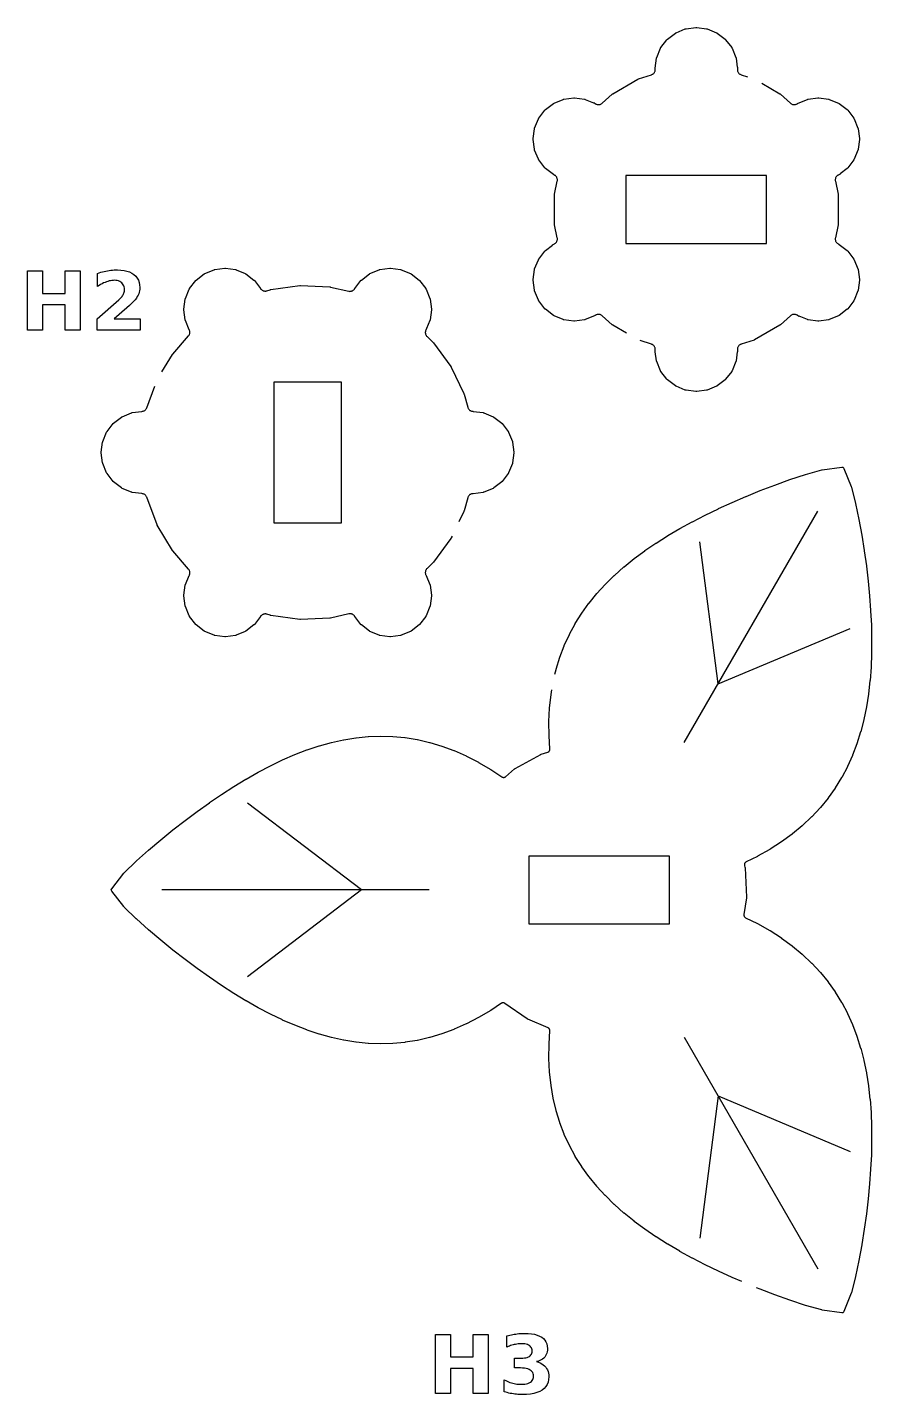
# Model space of a CAD drawing. Header units: millimetres. Extents: x 5 to 147, y 5 to 140.
# Drawn here: x 5.5 to 40.2, y 5.2 to 61.5 of the extents above; entities that cross this region are included whole.
import ezdxf

# ---------------------------------------------------------------- set-up
doc = ezdxf.new("R2010")
doc.units = ezdxf.units.MM
for name, color, linetype in [('CUT', 1, 'CONTINUOUS'), ('ENGRAVE', 5, 'CONTINUOUS'), ('SCORE', 7, 'CONTINUOUS')]:
    doc.layers.add(name, color=color, linetype=linetype)

msp = doc.modelspace()

# ---------------------------------------------------------------- linework, layer by layer
at = {"layer": 'CUT', "color": 1}
for points in [[(30.1199, 48.9157), (29.5584, 49.2398), (29.5469, 49.2473), (29.5363, 49.2559), (29.1242, 49.627), (29.1055, 49.6422), (29.0869, 49.6545), (29.0672, 49.6649), (29.0465, 49.6733), (29.0252, 49.6796), (29.0033, 49.6838), (28.9811, 49.6857), (28.9588, 49.6855), (28.9366, 49.6831), (28.9148, 49.6785), (28.8936, 49.6717), (28.8731, 49.6629), (28.8537, 49.6521), (28.8401, 49.6427), (28.824, 49.6318), (28.8112, 49.6259), (28.4296, 49.4678), (28.4157, 49.4627), (28.4012, 49.4602), (27.9917, 49.4063), (27.977, 49.405), (27.9624, 49.4063), (27.5528, 49.4602), (27.5383, 49.4628), (27.5245, 49.4678), (27.1429, 49.6259), (27.1295, 49.6321), (27.1175, 49.6405), (26.7898, 49.892), (26.7785, 49.9015), (26.769, 49.9127), (26.5176, 50.2404), (26.5091, 50.2525), (26.5029, 50.2658), (26.3448, 50.6475), (26.3398, 50.6613), (26.3373, 50.6758), (26.2833, 51.0853), (26.2821, 51.1), (26.2833, 51.1147), (26.3373, 51.5242), (26.3398, 51.5387), (26.3448, 51.5525), (26.5029, 51.9342), (26.5092, 51.9475), (26.5176, 51.9596), (26.769, 52.2873), (26.7785, 52.2986), (26.7898, 52.308), (27.0843, 52.534), (27.0795, 52.5443), (27.1614, 52.5831), (27.1805, 52.5946), (27.1984, 52.6079), (27.2149, 52.6229), (27.2298, 52.6395), (27.2429, 52.6575), (27.2543, 52.6766), (27.2637, 52.6969), (27.271, 52.7179), (27.2762, 52.7395), (27.2793, 52.7616), (27.2801, 52.7839), (27.2788, 52.8061), (27.2749, 52.83), (27.1596, 53.3724), (27.1575, 53.3859), (27.1568, 53.3996), (27.1568, 54.6004), (27.1575, 54.6141), (27.1596, 54.6276), (27.2749, 55.17), (27.2788, 55.1939), (27.2801, 55.2161), (27.2793, 55.2384), (27.2762, 55.2605), (27.271, 55.2821), (27.2637, 55.3031), (27.2543, 55.3234), (27.2429, 55.3425), (27.2298, 55.3605), (27.2149, 55.3771), (27.1984, 55.3921), (27.1805, 55.4054), (27.1614, 55.4169), (27.1465, 55.424), (27.1291, 55.4324), (27.1175, 55.4405), (26.7898, 55.692), (26.7785, 55.7015), (26.769, 55.7127), (26.5176, 56.0404), (26.5091, 56.0525), (26.5029, 56.0658), (26.3448, 56.4475), (26.3398, 56.4613), (26.3373, 56.4758), (26.2833, 56.8853), (26.2821, 56.9), (26.2833, 56.9147), (26.3373, 57.3242), (26.3398, 57.3387), (26.3448, 57.3525), (26.5029, 57.7342), (26.5092, 57.7475), (26.5176, 57.7596), (26.769, 58.0873), (26.7785, 58.0986), (26.7898, 58.108), (27.1175, 58.3595), (27.1296, 58.3679), (27.1429, 58.3741), (27.5245, 58.5322), (27.5384, 58.5373), (27.5529, 58.5398), (27.9624, 58.5937), (27.9771, 58.595), (27.9917, 58.5937), (28.4013, 58.5398), (28.4158, 58.5372), (28.4296, 58.5322), (28.7725, 58.3902), (28.7791, 58.3995), (28.8537, 58.3479), (28.8731, 58.3371), (28.8936, 58.3283), (28.9148, 58.3215), (28.9366, 58.3169), (28.9588, 58.3145), (28.9811, 58.3143), (29.0033, 58.3162), (29.0252, 58.3204), (29.0465, 58.3267), (29.0672, 58.3351), (29.0869, 58.3455), (29.1055, 58.3578), (29.1242, 58.373), (29.5363, 58.7441), (29.5469, 58.7527), (29.5584, 58.7602), (30.5983, 59.3606), (30.6105, 59.3668), (30.6234, 59.3717), (31.1507, 59.5431), (31.1733, 59.5517), (31.1933, 59.5616), (31.2121, 59.5735), (31.2297, 59.5872), (31.2458, 59.6025), (31.2604, 59.6194), (31.2732, 59.6376), (31.2841, 59.657), (31.2931, 59.6774), (31.3, 59.6986), (31.3048, 59.7204), (31.3074, 59.7425), (31.3078, 59.7648), (31.3064, 59.7812), (31.305, 59.8006), (31.3063, 59.8147), (31.3602, 60.2242), (31.3628, 60.2387), (31.3678, 60.2525), (31.5259, 60.6342), (31.5321, 60.6475), (31.5405, 60.6596), (31.792, 60.9873), (31.8015, 60.9986), (31.8127, 61.008), (32.1404, 61.2595), (32.1525, 61.2679), (32.1658, 61.2741), (32.5475, 61.4322), (32.5613, 61.4373), (32.5758, 61.4398), (32.9853, 61.4937), (33, 61.495), (33.0147, 61.4937), (33.4242, 61.4398), (33.4387, 61.4372), (33.4525, 61.4322), (33.8342, 61.2741), (33.8475, 61.2679), (33.8596, 61.2595), (34.1873, 61.008), (34.1986, 60.9985), (34.208, 60.9873), (34.4595, 60.6596), (34.4679, 60.6475), (34.4741, 60.6342), (34.6322, 60.2525), (34.6373, 60.2387), (34.6398, 60.2242), (34.6883, 59.8562), (34.6996, 59.8552), (34.6922, 59.7648), (34.6926, 59.7425), (34.6952, 59.7204), (34.7, 59.6986), (34.7069, 59.6774), (34.7159, 59.657), (34.7268, 59.6376), (34.7396, 59.6194), (34.7542, 59.6025), (34.7703, 59.5872), (34.7879, 59.5735), (34.8067, 59.5616), (34.8267, 59.5517), (34.8493, 59.5431), (35.1045, 59.4601)], [(35.693, 59.1924), (36.4416, 58.7602), (36.4531, 58.7527), (36.4637, 58.7441), (36.8758, 58.373), (36.8945, 58.3578), (36.9131, 58.3455), (36.9328, 58.3351), (36.9535, 58.3267), (36.9748, 58.3204), (36.9967, 58.3162), (37.0189, 58.3143), (37.0412, 58.3145), (37.0634, 58.3169), (37.0852, 58.3215), (37.1064, 58.3283), (37.1269, 58.3371), (37.1463, 58.3479), (37.1599, 58.3573), (37.176, 58.3682), (37.1888, 58.3741), (37.5704, 58.5322), (37.5843, 58.5373), (37.5988, 58.5398), (38.0083, 58.5937), (38.023, 58.595), (38.0376, 58.5937), (38.4472, 58.5398), (38.4617, 58.5372), (38.4755, 58.5322), (38.8571, 58.3741), (38.8705, 58.3679), (38.8825, 58.3595), (39.2102, 58.108), (39.2215, 58.0985), (39.231, 58.0873), (39.4824, 57.7596), (39.4909, 57.7475), (39.4971, 57.7342), (39.6552, 57.3525), (39.6602, 57.3387), (39.6627, 57.3242), (39.7167, 56.9147), (39.7179, 56.9), (39.7167, 56.8853), (39.6627, 56.4758), (39.6602, 56.4613), (39.6552, 56.4475), (39.4971, 56.0658), (39.4908, 56.0525), (39.4824, 56.0404), (39.231, 55.7127), (39.2215, 55.7014), (39.2102, 55.692), (38.9157, 55.466), (38.9205, 55.4557), (38.8386, 55.4169), (38.8195, 55.4054), (38.8016, 55.3921), (38.7851, 55.3771), (38.7702, 55.3605), (38.7571, 55.3425), (38.7457, 55.3234), (38.7363, 55.3031), (38.729, 55.2821), (38.7238, 55.2605), (38.7207, 55.2384), (38.7199, 55.2161), (38.7212, 55.1939), (38.7251, 55.17), (38.8404, 54.6276), (38.8425, 54.6141), (38.8432, 54.6004), (38.8432, 53.3996), (38.8425, 53.3859), (38.8404, 53.3724), (38.7251, 52.83), (38.7212, 52.8061), (38.7199, 52.7839), (38.7207, 52.7616), (38.7238, 52.7395), (38.729, 52.7179), (38.7363, 52.6969), (38.7457, 52.6766), (38.7571, 52.6575), (38.7702, 52.6395), (38.7851, 52.6229), (38.8016, 52.6079), (38.8195, 52.5946), (38.8386, 52.5831), (38.8535, 52.576), (38.8709, 52.5676), (38.8825, 52.5595), (39.2102, 52.308), (39.2215, 52.2985), (39.231, 52.2873), (39.4824, 51.9596), (39.4909, 51.9475), (39.4971, 51.9342), (39.6552, 51.5525), (39.6602, 51.5387), (39.6627, 51.5242), (39.7167, 51.1147), (39.7179, 51.1), (39.7167, 51.0853), (39.6627, 50.6758), (39.6602, 50.6613), (39.6552, 50.6475), (39.4971, 50.2658), (39.4908, 50.2525), (39.4824, 50.2404), (39.231, 49.9127), (39.2215, 49.9014), (39.2102, 49.892), (38.8825, 49.6405), (38.8704, 49.6321), (38.8571, 49.6259), (38.4755, 49.4678), (38.4616, 49.4627), (38.4471, 49.4602), (38.0376, 49.4063), (38.0229, 49.405), (38.0083, 49.4063), (37.5987, 49.4602), (37.5842, 49.4628), (37.5704, 49.4678), (37.2275, 49.6098), (37.2209, 49.6005), (37.1463, 49.6521), (37.1269, 49.6629), (37.1064, 49.6717), (37.0852, 49.6785), (37.0634, 49.6831), (37.0412, 49.6855), (37.0189, 49.6857), (36.9967, 49.6838), (36.9748, 49.6796), (36.9535, 49.6733), (36.9328, 49.6649), (36.9131, 49.6545), (36.8945, 49.6422), (36.8758, 49.627), (36.4637, 49.2559), (36.4531, 49.2473), (36.4416, 49.2398), (35.4017, 48.6394), (35.3895, 48.6332), (35.3766, 48.6283), (34.8493, 48.4569), (34.8267, 48.4483), (34.8067, 48.4384), (34.7879, 48.4265), (34.7703, 48.4128), (34.7542, 48.3975), (34.7396, 48.3806), (34.7268, 48.3624), (34.7159, 48.343), (34.7069, 48.3226), (34.7, 48.3014), (34.6952, 48.2796), (34.6926, 48.2575), (34.6922, 48.2352), (34.6996, 48.1448), (34.6883, 48.1438), (34.6398, 47.7758), (34.6372, 47.7613), (34.6322, 47.7475), (34.4741, 47.3658), (34.4679, 47.3525), (34.4595, 47.3404), (34.208, 47.0127), (34.1985, 47.0014), (34.1873, 46.992), (33.8596, 46.7405), (33.8475, 46.7321), (33.8342, 46.7259), (33.4525, 46.5678), (33.4387, 46.5627), (33.4242, 46.5602), (33.0147, 46.5063), (33, 46.505), (32.9853, 46.5063), (32.5758, 46.5602), (32.5613, 46.5628), (32.5475, 46.5678), (32.1658, 46.7259), (32.1525, 46.7321), (32.1404, 46.7405), (31.8127, 46.992), (31.8014, 47.0015), (31.792, 47.0127), (31.5405, 47.3404), (31.5321, 47.3525), (31.5259, 47.3658), (31.3678, 47.7475), (31.3627, 47.7613), (31.3602, 47.7758), (31.3117, 48.1438), (31.3004, 48.1448), (31.3078, 48.2352), (31.3074, 48.2575), (31.3048, 48.2796), (31.3, 48.3014), (31.2931, 48.3226), (31.2841, 48.343), (31.2732, 48.3624), (31.2604, 48.3806), (31.2458, 48.3975), (31.2297, 48.4128), (31.2121, 48.4265), (31.1933, 48.4384), (31.1733, 48.4483), (31.1507, 48.4569), (30.69, 48.6066)], [(11.0029, 47.3133), (11.4317, 48.0311), (11.4382, 48.0409), (11.4455, 48.0501), (12.097, 48.7958), (12.1115, 48.8141), (12.1233, 48.8323), (12.1332, 48.8515), (12.1413, 48.8716), (12.1474, 48.8923), (12.1514, 48.9136), (12.1534, 48.9351), (12.1534, 48.9567), (12.1512, 48.9783), (12.147, 48.9995), (12.1408, 49.0202), (12.1319, 49.0419), (12.1259, 49.0548), (11.9678, 49.4364), (11.9627, 49.4503), (11.9602, 49.4648), (11.9063, 49.8743), (11.905, 49.889), (11.9063, 49.9036), (11.9602, 50.3132), (11.9628, 50.3277), (11.9678, 50.3415), (12.1259, 50.7231), (12.1321, 50.7365), (12.1405, 50.7485), (12.392, 51.0762), (12.4015, 51.0875), (12.4127, 51.097), (12.7404, 51.3484), (12.7525, 51.3569), (12.7658, 51.3631), (13.1475, 51.5212), (13.1613, 51.5262), (13.1758, 51.5288), (13.5853, 51.5827), (13.6, 51.584), (13.6147, 51.5827), (14.0242, 51.5288), (14.0387, 51.5262), (14.0525, 51.5212), (14.4342, 51.3631), (14.4475, 51.3569), (14.4596, 51.3484), (14.7873, 51.097), (14.7986, 51.0875), (14.808, 51.0762), (15.0595, 50.7485), (15.065, 50.7406), (15.0797, 50.7217), (15.0948, 50.7057), (15.1115, 50.6913), (15.1294, 50.6785), (15.1486, 50.6676), (15.1687, 50.6586), (15.1896, 50.6516), (15.2111, 50.6467), (15.2329, 50.6439), (15.2549, 50.6433), (15.2769, 50.6448), (15.2986, 50.6484), (15.3217, 50.6547), (15.4589, 50.6993), (15.4702, 50.7024), (15.4818, 50.7045), (16.6798, 50.8668), (16.6916, 50.8679), (16.7033, 50.8679), (17.9111, 50.8136), (17.9228, 50.8126), (17.9344, 50.8105), (18.6903, 50.6379), (18.7137, 50.6338), (18.7357, 50.6321), (18.7576, 50.6325), (18.7795, 50.6351), (18.801, 50.6398), (18.8219, 50.6466), (18.842, 50.6554), (18.8612, 50.6661), (18.8793, 50.6786), (18.8961, 50.6929), (18.9113, 50.7087), (18.925, 50.7259), (18.9282, 50.7309), (18.9405, 50.7485), (19.192, 51.0762), (19.2015, 51.0875), (19.2127, 51.097), (19.5404, 51.3484), (19.5525, 51.3569), (19.5658, 51.3631), (19.9475, 51.5212), (19.9613, 51.5262), (19.9758, 51.5288), (20.3853, 51.5827), (20.4, 51.584), (20.4147, 51.5827), (20.8242, 51.5288), (20.8387, 51.5262), (20.8525, 51.5212), (21.2342, 51.3631), (21.2475, 51.3569), (21.2596, 51.3484), (21.5873, 51.097), (21.5986, 51.0875), (21.608, 51.0762), (21.8595, 50.7485), (21.8679, 50.7365), (21.8741, 50.7231), (22.0322, 50.3415), (22.0373, 50.3276), (22.0398, 50.3132), (22.0937, 49.9036), (22.095, 49.8889), (22.0937, 49.8743), (22.0398, 49.4648), (22.0372, 49.4502), (22.0322, 49.4364), (21.8947, 49.1045), (21.8996, 49.1022), (21.8638, 49.0327), (21.8558, 49.0129), (21.8498, 48.9923), (21.8458, 48.9713), (21.8437, 48.9501), (21.8437, 48.9287), (21.8457, 48.9074), (21.8498, 48.8864), (21.8558, 48.8659), (21.8637, 48.846), (21.8735, 48.827), (21.885, 48.809), (21.8982, 48.7922), (21.9142, 48.7754), (22.1691, 48.5317), (22.1772, 48.5232), (22.1845, 48.514), (22.8952, 47.5359), (22.9016, 47.5261), (22.9072, 47.5157), (23.4318, 46.4264), (23.4364, 46.4156), (23.44, 46.4044), (23.5898, 45.8617), (23.5975, 45.8385), (23.6067, 45.818), (23.6178, 45.7984), (23.6309, 45.7801), (23.6457, 45.7632), (23.6622, 45.7478), (23.6801, 45.7342), (23.6993, 45.7224), (23.7195, 45.7126), (23.7407, 45.7049), (23.7625, 45.6993), (23.7847, 45.6959), (23.7954, 45.6954), (23.8147, 45.6937), (24.2242, 45.6398), (24.2387, 45.6372), (24.2525, 45.6322), (24.6342, 45.4741), (24.6475, 45.4679), (24.6596, 45.4595), (24.9873, 45.208), (24.9986, 45.1985), (25.008, 45.1873), (25.2595, 44.8596), (25.2679, 44.8475), (25.2741, 44.8342), (25.4322, 44.4525), (25.4373, 44.4387), (25.4398, 44.4242), (25.4937, 44.0147), (25.495, 44), (25.4937, 43.9853), (25.4398, 43.5758), (25.4372, 43.5613), (25.4322, 43.5475), (25.2741, 43.1658), (25.2679, 43.1525), (25.2595, 43.1404), (25.008, 42.8127), (24.9985, 42.8014), (24.9873, 42.792), (24.6596, 42.5405), (24.6475, 42.5321), (24.6342, 42.5259), (24.2525, 42.3678), (24.2387, 42.3627), (24.2242, 42.3602), (23.8147, 42.3063), (23.7954, 42.3046), (23.7847, 42.3041), (23.7625, 42.3007), (23.7407, 42.2951), (23.7195, 42.2874), (23.6993, 42.2776), (23.6801, 42.2658), (23.6622, 42.2522), (23.6457, 42.2368), (23.6309, 42.2199), (23.6178, 42.2016), (23.6067, 42.182), (23.5975, 42.1615), (23.5898, 42.1383), (23.44, 41.5956), (23.4364, 41.5844), (23.4318, 41.5736), (23.2257, 41.1455)], [(22.9436, 40.5599), (22.9072, 40.4843), (22.9016, 40.4739), (22.8952, 40.4641), (22.1845, 39.486), (22.1772, 39.4768), (22.1691, 39.4683), (21.9142, 39.2246), (21.8981, 39.2077), (21.8848, 39.1907), (21.8732, 39.1725), (21.8633, 39.1532), (21.8554, 39.1331), (21.8495, 39.1124), (21.8455, 39.0911), (21.8436, 39.0696), (21.8438, 39.048), (21.8461, 39.0266), (21.8504, 39.0054), (21.8567, 38.9848), (21.8656, 38.9631), (21.8743, 38.9447), (22.0322, 38.5636), (22.0373, 38.5497), (22.0398, 38.5352), (22.0937, 38.1257), (22.095, 38.111), (22.0937, 38.0964), (22.0398, 37.6868), (22.0372, 37.6723), (22.0322, 37.6585), (21.8741, 37.2769), (21.8679, 37.2635), (21.8595, 37.2515), (21.608, 36.9238), (21.5985, 36.9125), (21.5873, 36.903), (21.2596, 36.6516), (21.2475, 36.6431), (21.2342, 36.6369), (20.8525, 36.4788), (20.8387, 36.4738), (20.8242, 36.4712), (20.4147, 36.4173), (20.4, 36.416), (20.3853, 36.4173), (19.9758, 36.4712), (19.9613, 36.4738), (19.9475, 36.4788), (19.5658, 36.6369), (19.5525, 36.6431), (19.5404, 36.6516), (19.2127, 36.903), (19.2014, 36.9125), (19.192, 36.9238), (18.9405, 37.2515), (18.9282, 37.2691), (18.925, 37.2741), (18.9113, 37.2913), (18.8961, 37.3071), (18.8793, 37.3214), (18.8612, 37.3339), (18.842, 37.3446), (18.8219, 37.3534), (18.801, 37.3602), (18.7795, 37.3649), (18.7576, 37.3675), (18.7357, 37.3679), (18.7137, 37.3662), (18.6903, 37.3621), (17.9344, 37.1895), (17.9228, 37.1874), (17.9111, 37.1864), (16.7033, 37.1321), (16.6916, 37.1321), (16.6798, 37.1332), (15.4818, 37.2955), (15.4702, 37.2976), (15.4589, 37.3007), (15.3217, 37.3453), (15.2986, 37.3516), (15.2769, 37.3552), (15.2549, 37.3567), (15.2329, 37.3561), (15.2111, 37.3533), (15.1896, 37.3484), (15.1687, 37.3414), (15.1486, 37.3324), (15.1294, 37.3215), (15.1115, 37.3087), (15.0948, 37.2943), (15.0797, 37.2783), (15.065, 37.2594), (15.0595, 37.2515), (14.808, 36.9238), (14.7985, 36.9125), (14.7873, 36.903), (14.4596, 36.6516), (14.4475, 36.6431), (14.4342, 36.6369), (14.0525, 36.4788), (14.0387, 36.4738), (14.0242, 36.4712), (13.6147, 36.4173), (13.6, 36.416), (13.5853, 36.4173), (13.1758, 36.4712), (13.1613, 36.4738), (13.1475, 36.4788), (12.7658, 36.6369), (12.7525, 36.6431), (12.7404, 36.6516), (12.4127, 36.903), (12.4014, 36.9125), (12.392, 36.9238), (12.1405, 37.2515), (12.1321, 37.2635), (12.1259, 37.2769), (11.9678, 37.6585), (11.9627, 37.6724), (11.9602, 37.6868), (11.9063, 38.0964), (11.905, 38.1111), (11.9063, 38.1257), (11.9602, 38.5352), (11.9628, 38.5498), (11.9678, 38.5636), (12.1259, 38.9452), (12.1319, 38.9581), (12.1408, 38.9798), (12.147, 39.0005), (12.1512, 39.0217), (12.1534, 39.0433), (12.1534, 39.0649), (12.1514, 39.0864), (12.1474, 39.1077), (12.1413, 39.1284), (12.1332, 39.1485), (12.1233, 39.1677), (12.1115, 39.1859), (12.097, 39.2042), (11.4455, 39.9499), (11.4382, 39.9591), (11.4317, 39.9689), (10.8116, 41.0068), (10.806, 41.0171), (10.8014, 41.028), (10.3768, 42.1594), (10.3668, 42.1823), (10.3556, 42.2023), (10.3423, 42.2211), (10.3272, 42.2384), (10.3104, 42.2541), (10.2921, 42.268), (10.2725, 42.2799), (10.2518, 42.2898), (10.2301, 42.2976), (10.2078, 42.303), (10.1704, 42.3082), (9.7758, 42.3602), (9.7613, 42.3628), (9.7475, 42.3678), (9.3658, 42.5259), (9.3525, 42.5321), (9.3404, 42.5405), (9.0127, 42.792), (9.0014, 42.8015), (8.992, 42.8127), (8.7405, 43.1404), (8.7321, 43.1525), (8.7259, 43.1658), (8.5678, 43.5475), (8.5627, 43.5613), (8.5602, 43.5758), (8.5063, 43.9853), (8.505, 44), (8.5063, 44.0147), (8.5602, 44.4242), (8.5628, 44.4387), (8.5678, 44.4525), (8.7259, 44.8342), (8.7321, 44.8475), (8.7405, 44.8596), (8.992, 45.1873), (9.0015, 45.1986), (9.0127, 45.208), (9.3404, 45.4595), (9.3525, 45.4679), (9.3658, 45.4741), (9.7475, 45.6322), (9.7613, 45.6373), (9.7758, 45.6398), (10.1704, 45.6918), (10.2078, 45.697), (10.2301, 45.7024), (10.2518, 45.7102), (10.2725, 45.7201), (10.2921, 45.732), (10.3104, 45.7459), (10.3272, 45.7616), (10.3423, 45.7789), (10.3556, 45.7977), (10.3668, 45.8177), (10.3768, 45.8406), (10.7123, 46.7346)], [(27.1819, 34.8761), (27.2297, 35.0779), (27.232, 35.0866), (27.3813, 35.5731), (27.3843, 35.5817), (27.5631, 36.0511), (27.5667, 36.0595), (27.7745, 36.5121), (27.7786, 36.5202), (28.0149, 36.9564), (28.0193, 36.9641), (28.2835, 37.3843), (28.2883, 37.3915), (28.5795, 37.7963), (28.5845, 37.8028), (28.9021, 38.1926), (28.9072, 38.1986), (29.2504, 38.5739), (29.2555, 38.5792), (29.6233, 38.9406), (29.6283, 38.9453), (30.0198, 39.2933), (30.0247, 39.2974), (30.4389, 39.6327), (30.4435, 39.6362), (30.8793, 39.9593), (30.8837, 39.9624), (31.3401, 40.2738), (31.3442, 40.2765), (31.82, 40.5769), (31.8238, 40.5793), (32.318, 40.8694), (32.3215, 40.8713), (32.8329, 41.1517), (32.8362, 41.1534), (33.3638, 41.4246), (33.3668, 41.4261), (33.9097, 41.6886), (33.9125, 41.6899), (34.4699, 41.9442), (34.4725, 41.9453), (35.0438, 42.1917), (35.0464, 42.1927), (35.6315, 42.4311), (35.6341, 42.4321), (36.2336, 42.6622), (36.2365, 42.6632), (36.8522, 42.8837), (36.8559, 42.885), (37.4925, 43.0928), (37.4983, 43.0946), (38.1673, 43.2811), (38.1855, 43.2848), (38.9869, 43.3944), (39.0457, 43.3996), (39.0705, 43.3461), (39.3763, 42.5973), (39.3822, 42.5796), (39.5552, 41.907), (39.5566, 41.9012), (39.6949, 41.2459), (39.6956, 41.2421), (39.8125, 40.5986), (39.8131, 40.5956), (39.9136, 39.9614), (39.914, 39.9586), (40.0001, 39.3327), (40.0005, 39.3299), (40.0728, 38.712), (40.0731, 38.7091), (40.1316, 38.0993), (40.1319, 38.0962), (40.176, 37.4948), (40.1762, 37.4915), (40.2052, 36.8989), (40.2053, 36.8953), (40.2182, 36.3122), (40.2182, 36.3081), (40.2141, 35.7351), (40.214, 35.7307), (40.1917, 35.1684), (40.1914, 35.1635), (40.1499, 34.6125), (40.1494, 34.6072), (40.0876, 34.0682), (40.0868, 34.0624), (40.0036, 33.5361), (40.0025, 33.5298), (39.8968, 33.0168), (39.8953, 33.0101), (39.7662, 32.5109), (39.7641, 32.5038), (39.6107, 32.0189), (39.6081, 32.0115), (39.4293, 31.5416), (39.4261, 31.534), (39.2212, 31.0794), (39.2174, 31.0716), (38.9855, 30.6328), (38.9811, 30.625), (38.7215, 30.2023), (38.7165, 30.1947), (38.4284, 29.7884), (38.4229, 29.7812), (38.1059, 29.3916), (38.0999, 29.3847), (37.7532, 29.0122), (37.7469, 29.0058), (37.37, 28.6505), (37.3634, 28.6447), (36.956, 28.3068), (36.9493, 28.3016), (36.5107, 27.9815), (36.5039, 27.9769), (36.0338, 27.6747), (36.0271, 27.6707), (35.5249, 27.3867), (35.5183, 27.3832), (35.0499, 27.1509), (35.0377, 27.1441), (35.0277, 27.1371), (35.0185, 27.1292), (35.01, 27.1205), (35.0024, 27.111), (34.9958, 27.1008), (34.9902, 27.09), (34.9857, 27.0787), (34.9824, 27.067), (34.9801, 27.0551), (34.9791, 27.0429), (34.9792, 27.0308), (34.9805, 27.0187), (34.9833, 27.005), (35.0026, 26.9304), (35.0048, 26.9199), (35.0059, 26.9092), (35.067, 25.7031), (35.067, 25.6923), (35.066, 25.6816), (34.9604, 24.9927), (34.959, 24.9788), (34.9589, 24.9667), (34.96, 24.9546), (34.9623, 24.9427), (34.9657, 24.931), (34.9702, 24.9198), (34.9758, 24.909), (34.9824, 24.8989), (34.9899, 24.8894), (34.9984, 24.8807), (35.0076, 24.8728), (35.0176, 24.8659), (35.0298, 24.8591), (35.5183, 24.6168), (35.5249, 24.6133), (36.0271, 24.3293), (36.0338, 24.3253), (36.5039, 24.0231), (36.5107, 24.0185), (36.9493, 23.6984), (36.956, 23.6932), (37.3634, 23.3553), (37.37, 23.3495), (37.7469, 22.9942), (37.7532, 22.9878), (38.0999, 22.6153), (38.1059, 22.6084), (38.4229, 22.2188), (38.4284, 22.2116), (38.7165, 21.8053), (38.7215, 21.7977), (38.9811, 21.375), (38.9855, 21.3672), (39.2174, 20.9284), (39.2212, 20.9206), (39.4261, 20.466), (39.4293, 20.4584), (39.6081, 19.9885), (39.6107, 19.9811), (39.7641, 19.4962), (39.7662, 19.4891), (39.8953, 18.9899), (39.8968, 18.9832), (40.0025, 18.4702), (40.0036, 18.4639), (40.0868, 17.9376), (40.0876, 17.9318), (40.1494, 17.3928), (40.1499, 17.3875), (40.1914, 16.8365), (40.1917, 16.8316), (40.214, 16.2693), (40.2141, 16.2649), (40.2182, 15.6919), (40.2182, 15.6878), (40.2053, 15.1047), (40.2052, 15.1011), (40.1762, 14.5085), (40.176, 14.5052), (40.1319, 13.9038), (40.1316, 13.9007), (40.0731, 13.2909), (40.0728, 13.288), (40.0005, 12.6701), (40.0001, 12.6673), (39.914, 12.0414), (39.9136, 12.0386), (39.8131, 11.4044), (39.8125, 11.4014), (39.6956, 10.7579), (39.6949, 10.7541), (39.5566, 10.0988), (39.5552, 10.093), (39.3822, 9.4204), (39.3763, 9.4027), (39.0705, 8.6539), (39.0457, 8.6004), (38.9869, 8.6056), (38.1855, 8.7152), (38.1673, 8.7189), (37.4983, 8.9054), (37.4925, 8.9072), (36.8559, 9.115), (36.8522, 9.1163), (36.2365, 9.3368), (36.2336, 9.3378), (35.6341, 9.5679), (35.6315, 9.5689), (35.4728, 9.6336)], [(34.8723, 9.8823), (34.4725, 10.0547), (34.4699, 10.0558), (33.9125, 10.3101), (33.9097, 10.3114), (33.3668, 10.5739), (33.3638, 10.5754), (32.8362, 10.8466), (32.8329, 10.8483), (32.3215, 11.1287), (32.318, 11.1306), (31.8238, 11.4207), (31.82, 11.4231), (31.3442, 11.7235), (31.3401, 11.7262), (30.8837, 12.0376), (30.8793, 12.0407), (30.4435, 12.3638), (30.4389, 12.3673), (30.0247, 12.7026), (30.0198, 12.7067), (29.6283, 13.0547), (29.6233, 13.0594), (29.2555, 13.4208), (29.2504, 13.4261), (28.9072, 13.8014), (28.9021, 13.8074), (28.5845, 14.1972), (28.5795, 14.2037), (28.2883, 14.6085), (28.2835, 14.6157), (28.0193, 15.0359), (28.0149, 15.0436), (27.7786, 15.4798), (27.7745, 15.4879), (27.5667, 15.9405), (27.5631, 15.9489), (27.3843, 16.4183), (27.3813, 16.4269), (27.232, 16.9134), (27.2297, 16.9221), (27.1104, 17.4261), (27.1086, 17.4347), (27.0198, 17.9565), (27.0186, 17.9649), (26.9607, 18.5048), (26.9601, 18.513), (26.9334, 19.0712), (26.9333, 19.079), (26.9385, 19.6559), (26.9388, 19.6634), (26.9727, 20.2006), (26.9729, 20.2141), (26.972, 20.2259), (26.9699, 20.2375), (26.9668, 20.2489), (26.9626, 20.2599), (26.9574, 20.2705), (26.9512, 20.2806), (26.9441, 20.29), (26.9362, 20.2987), (26.9274, 20.3066), (26.918, 20.3137), (26.9079, 20.3198), (26.8957, 20.3258), (26.0615, 20.6837), (26.0519, 20.6885), (26.0427, 20.6942), (25.1224, 21.3347), (25.1103, 21.3423), (25.0991, 21.3478), (25.0875, 21.3522), (25.0755, 21.3554), (25.0632, 21.3574), (25.0508, 21.3581), (25.0384, 21.3576), (25.0261, 21.3559), (25.014, 21.353), (25.0023, 21.3489), (24.991, 21.3436), (24.9787, 21.3363), (24.5429, 21.0466), (24.5366, 21.0427), (24.0396, 20.7497), (24.0328, 20.7459), (23.536, 20.4898), (23.5287, 20.4863), (23.0321, 20.2665), (23.0243, 20.2633), (22.5279, 20.0794), (22.5196, 20.0766), (22.0235, 19.9279), (22.0148, 19.9256), (21.5188, 19.8116), (21.5099, 19.8099), (21.014, 19.7301), (21.0049, 19.7289), (20.509, 19.6827), (20.5, 19.6821), (20.0041, 19.6686), (19.9952, 19.6687), (19.4991, 19.6873), (19.4906, 19.6879), (18.9944, 19.7377), (18.9862, 19.7388), (18.4898, 19.8189), (18.4821, 19.8204), (17.9855, 19.9299), (17.9783, 19.9316), (17.4815, 20.0695), (17.4749, 20.0715), (16.9777, 20.2365), (16.9718, 20.2387), (16.4743, 20.4298), (16.4689, 20.432), (15.9713, 20.6479), (15.9664, 20.6501), (15.4685, 20.8897), (15.4641, 20.8919), (14.966, 21.1537), (14.9621, 21.1559), (14.4638, 21.4388), (14.4603, 21.4408), (13.9618, 21.7436), (13.9587, 21.7455), (13.46, 22.0669), (13.4572, 22.0687), (12.9584, 22.4076), (12.9559, 22.4094), (12.457, 22.7649), (12.4547, 22.7666), (11.9557, 23.1383), (11.9535, 23.1399), (11.4545, 23.5275), (11.4523, 23.5292), (10.9533, 23.9334), (10.951, 23.9354), (10.4522, 24.3584), (10.4492, 24.3609), (9.9509, 24.8083), (9.9465, 24.8124), (9.4505, 25.2986), (9.4381, 25.3125), (8.9425, 25.9517), (8.9086, 26), (8.9425, 26.0483), (9.4381, 26.6875), (9.4505, 26.7014), (9.9465, 27.1876), (9.9509, 27.1917), (10.4492, 27.6391), (10.4522, 27.6416), (10.951, 28.0646), (10.9533, 28.0666), (11.4523, 28.4708), (11.4545, 28.4725), (11.9535, 28.8601), (11.9557, 28.8617), (12.4547, 29.2334), (12.457, 29.2351), (12.9559, 29.5906), (12.9584, 29.5924), (13.4572, 29.9313), (13.46, 29.9331), (13.9587, 30.2545), (13.9618, 30.2564), (14.4603, 30.5592), (14.4638, 30.5612), (14.9621, 30.8441), (14.966, 30.8463), (15.4641, 31.1081), (15.4685, 31.1103), (15.9664, 31.3499), (15.9713, 31.3521), (16.4689, 31.568), (16.4743, 31.5702), (16.9718, 31.7613), (16.9777, 31.7635), (17.4749, 31.9285), (17.4815, 31.9305), (17.9783, 32.0684), (17.9855, 32.0701), (18.4821, 32.1796), (18.4898, 32.1811), (18.9862, 32.2612), (18.9944, 32.2623), (19.4906, 32.3121), (19.4991, 32.3127), (19.9952, 32.3313), (20.0041, 32.3314), (20.5, 32.3179), (20.509, 32.3173), (21.0049, 32.2711), (21.014, 32.2699), (21.5099, 32.1901), (21.5188, 32.1884), (22.0148, 32.0744), (22.0235, 32.0721), (22.5196, 31.9234), (22.5279, 31.9206), (23.0243, 31.7367), (23.0321, 31.7335), (23.5287, 31.5137), (23.536, 31.5102), (24.0328, 31.2541), (24.0396, 31.2503), (24.5366, 30.9573), (24.5429, 30.9534), (24.9968, 30.6517), (25.0091, 30.6444), (25.0204, 30.6391), (25.0321, 30.635), (25.0442, 30.6321), (25.0565, 30.6304), (25.069, 30.6299), (25.0814, 30.6306), (25.0937, 30.6326), (25.1057, 30.6358), (25.1174, 30.6402), (25.1285, 30.6458), (25.1391, 30.6524), (25.1504, 30.6611), (25.5211, 30.9794), (25.5296, 30.986), (25.5388, 30.9917), (26.5947, 31.5778), (26.6044, 31.5825), (26.6144, 31.5863), (26.8837, 31.6707), (26.8965, 31.6754), (26.9072, 31.6806), (26.9174, 31.6867), (26.9269, 31.6937), (26.9358, 31.7016), (26.9438, 31.7104), (26.951, 31.7198), (26.9572, 31.7299), (26.9625, 31.7405), (26.9667, 31.7516), (26.9698, 31.763), (26.9719, 31.7747), (26.9728, 31.7866), (26.9726, 31.8002), (26.9388, 32.3366), (26.9385, 32.3441), (26.9333, 32.921), (26.9334, 32.9288), (26.9601, 33.487), (26.9607, 33.4952), (27.0186, 34.0351), (27.0198, 34.0435), (27.0531, 34.2393)]]:
    msp.add_lwpolyline(points, dxfattribs=at)
for points in [[(35.895, 55.395), (30.105, 55.395), (30.105, 52.605), (35.895, 52.605), (35.895, 55.395)], [(18.395, 41.105), (18.395, 46.895), (15.605, 46.895), (15.605, 41.105), (18.395, 41.105)], [(31.895, 27.395), (26.105, 27.395), (26.105, 24.605), (31.895, 24.605), (31.895, 27.395)]]:
    msp.add_lwpolyline(points, close=True, dxfattribs=at)
at = {"layer": 'ENGRAVE', "color": 5}
for points in [[(6.0876, 51.4706), (6.0876, 50.5445), (7.012, 50.5445), (7.012, 51.4706), (7.6387, 51.4706), (7.6387, 49.0406), (7.012, 49.0406), (7.012, 50.0709), (6.0876, 50.0709), (6.0876, 49.0406), (5.4609, 49.0406), (5.4609, 51.4706), (6.0876, 51.4706)], [(10.1076, 49.5012), (10.1076, 49.0406), (8.3417, 49.0406), (8.3417, 49.5012), (9.2287, 50.2841), (9.2666, 50.3198), (9.301, 50.3552), (9.3321, 50.3903), (9.3596, 50.4252), (9.3838, 50.4598), (9.4045, 50.4941), (9.4219, 50.5285), (9.4361, 50.5633), (9.4472, 50.5986), (9.4551, 50.6344), (9.4599, 50.6706), (9.4614, 50.7073), (9.4583, 50.7624), (9.4487, 50.8138), (9.4328, 50.8615), (9.4105, 50.9055), (9.3818, 50.9458), (9.3467, 50.9824), (9.3064, 51.0142), (9.2618, 51.0402), (9.213, 51.0605), (9.1601, 51.0749), (9.1029, 51.0836), (9.0415, 51.0865), (8.9919, 51.0848), (8.9408, 51.0796), (8.8881, 51.0709), (8.8339, 51.0587), (8.7782, 51.043), (8.7209, 51.0239), (8.6622, 51.0013), (8.6021, 50.9753), (8.5406, 50.9459), (8.4778, 50.9132), (8.4137, 50.877), (8.3482, 50.8375), (8.3482, 51.3714), (8.4186, 51.3938), (8.4887, 51.4143), (8.5585, 51.433), (8.6281, 51.4498), (8.6974, 51.4648), (8.7665, 51.478), (8.8351, 51.4892), (8.9034, 51.4983), (8.9711, 51.5054), (9.0385, 51.5105), (9.1053, 51.5136), (9.1717, 51.5146), (9.3117, 51.5092), (9.4409, 51.4932), (9.5593, 51.4666), (9.6669, 51.4292), (9.7637, 51.3812), (9.8496, 51.3225), (9.9235, 51.2543), (9.9839, 51.1777), (10.0309, 51.0926), (10.0645, 50.9992), (10.0846, 50.8973), (10.0913, 50.787), (10.0885, 50.7216), (10.0799, 50.6576), (10.0657, 50.5952), (10.0458, 50.5342), (10.0201, 50.4747), (9.9888, 50.4168), (9.9483, 50.3563), (9.8953, 50.2894), (9.8297, 50.216), (9.7515, 50.1361), (9.6608, 50.0498), (9.5575, 49.957), (9.0383, 49.5012), (10.1076, 49.5012)], [(22.8832, 7.7097), (22.8832, 6.7836), (23.8077, 6.7836), (23.8077, 7.7097), (24.4343, 7.7097), (24.4343, 5.2797), (23.8077, 5.2797), (23.8077, 6.31), (22.8832, 6.31), (22.8832, 5.2797), (22.2566, 5.2797), (22.2566, 7.7097), (22.8832, 7.7097)], [(26.505, 6.5662), (26.5771, 6.5372), (26.6426, 6.5031), (26.7016, 6.4637), (26.754, 6.4192), (26.7999, 6.3694), (26.8389, 6.3147), (26.8709, 6.2552), (26.8957, 6.191), (26.9135, 6.122), (26.9241, 6.0483), (26.9276, 5.9698), (26.92, 5.8542), (26.8969, 5.7482), (26.8585, 5.6518), (26.8047, 5.5651), (26.7355, 5.488), (26.651, 5.4205), (26.5517, 5.3631), (26.4383, 5.3161), (26.3108, 5.2795), (26.1692, 5.2534), (26.0135, 5.2377), (25.8437, 5.2325), (25.7813, 5.2334), (25.7188, 5.2359), (25.6563, 5.2401), (25.5937, 5.2459), (25.5311, 5.2534), (25.4685, 5.2626), (25.406, 5.2735), (25.3436, 5.2861), (25.2815, 5.3003), (25.2197, 5.3162), (25.158, 5.3337), (25.0966, 5.353), (25.0966, 5.8364), (25.1551, 5.8083), (25.2135, 5.7826), (25.2718, 5.7593), (25.3299, 5.7383), (25.3879, 5.7198), (25.4457, 5.7037), (25.5033, 5.69), (25.5606, 5.6789), (25.6176, 5.6701), (25.6743, 5.6639), (25.7307, 5.6602), (25.7867, 5.659), (25.8665, 5.6614), (25.9398, 5.6685), (26.0066, 5.6805), (26.067, 5.6973), (26.1209, 5.7189), (26.1684, 5.7452), (26.2089, 5.7761), (26.2421, 5.811), (26.2679, 5.8502), (26.2863, 5.8935), (26.2973, 5.941), (26.301, 5.9926), (26.2972, 6.0457), (26.2859, 6.0943), (26.267, 6.1385), (26.2406, 6.1782), (26.2066, 6.2134), (26.1651, 6.2441), (26.1162, 6.2702), (26.0601, 6.2916), (25.9969, 6.3082), (25.9264, 6.32), (25.8488, 6.3272), (25.7639, 6.3295), (25.5133, 6.3295), (25.5133, 6.7332), (25.7769, 6.7332), (25.8523, 6.7352), (25.9209, 6.7414), (25.9828, 6.7517), (26.0381, 6.7661), (26.0866, 6.7846), (26.1285, 6.8072), (26.1638, 6.8341), (26.1927, 6.8652), (26.2152, 6.9006), (26.2312, 6.9403), (26.2408, 6.9843), (26.2441, 7.0327), (26.2409, 7.0776), (26.2316, 7.1189), (26.216, 7.1568), (26.1941, 7.1911), (26.1661, 7.2219), (26.1318, 7.2491), (26.0917, 7.2725), (26.0466, 7.2916), (25.9963, 7.3065), (25.9408, 7.3171), (25.8801, 7.3235), (25.8144, 7.3256), (25.7638, 7.3247), (25.7131, 7.3218), (25.6622, 7.3171), (25.6111, 7.3104), (25.5598, 7.3019), (25.5084, 7.2914), (25.4569, 7.2791), (25.4055, 7.265), (25.3542, 7.2491), (25.3029, 7.2314), (25.2518, 7.2119), (25.2008, 7.1905), (25.2008, 7.6495), (25.2625, 7.6662), (25.3241, 7.6813), (25.3855, 7.6951), (25.4467, 7.7074), (25.5077, 7.7182), (25.5686, 7.7276), (25.6292, 7.7356), (25.6894, 7.7421), (25.7493, 7.7472), (25.8088, 7.7508), (25.8679, 7.753), (25.9267, 7.7537), (26.0779, 7.7494), (26.2159, 7.7364), (26.3407, 7.7148), (26.4522, 7.6846), (26.5505, 7.6457), (26.6355, 7.5982), (26.7074, 7.5421), (26.7662, 7.4772), (26.8119, 7.4035), (26.8446, 7.3212), (26.8641, 7.2301), (26.8707, 7.1303), (26.8676, 7.0614), (26.8582, 6.9968), (26.8426, 6.9364), (26.8208, 6.8804), (26.7927, 6.8286), (26.7584, 6.7812), (26.718, 6.7381), (26.6716, 6.6995), (26.6192, 6.6654), (26.5609, 6.6358), (26.4966, 6.6106), (26.4263, 6.5899), (26.505, 6.5662)]]:
    msp.add_lwpolyline(points, close=True, dxfattribs=at)
at = {"layer": 'SCORE', "color": 7}
for points in [[(32.5, 32.0622), (38, 41.5885)], [(33.8938, 34.4762), (33.1492, 40.3272)], [(33.8938, 34.4762), (39.3331, 36.7569)], [(19.2125, 26), (14.5177, 29.5703)], [(22, 26), (11, 26)], [(19.2125, 26), (14.5177, 22.4297)], [(32.5, 19.9378), (38, 10.4115)], [(33.8938, 17.5238), (33.1492, 11.6728)], [(33.8938, 17.5238), (39.3331, 15.2431)]]:
    msp.add_lwpolyline(points, dxfattribs=at)

doc.saveas('drawing.dxf')
